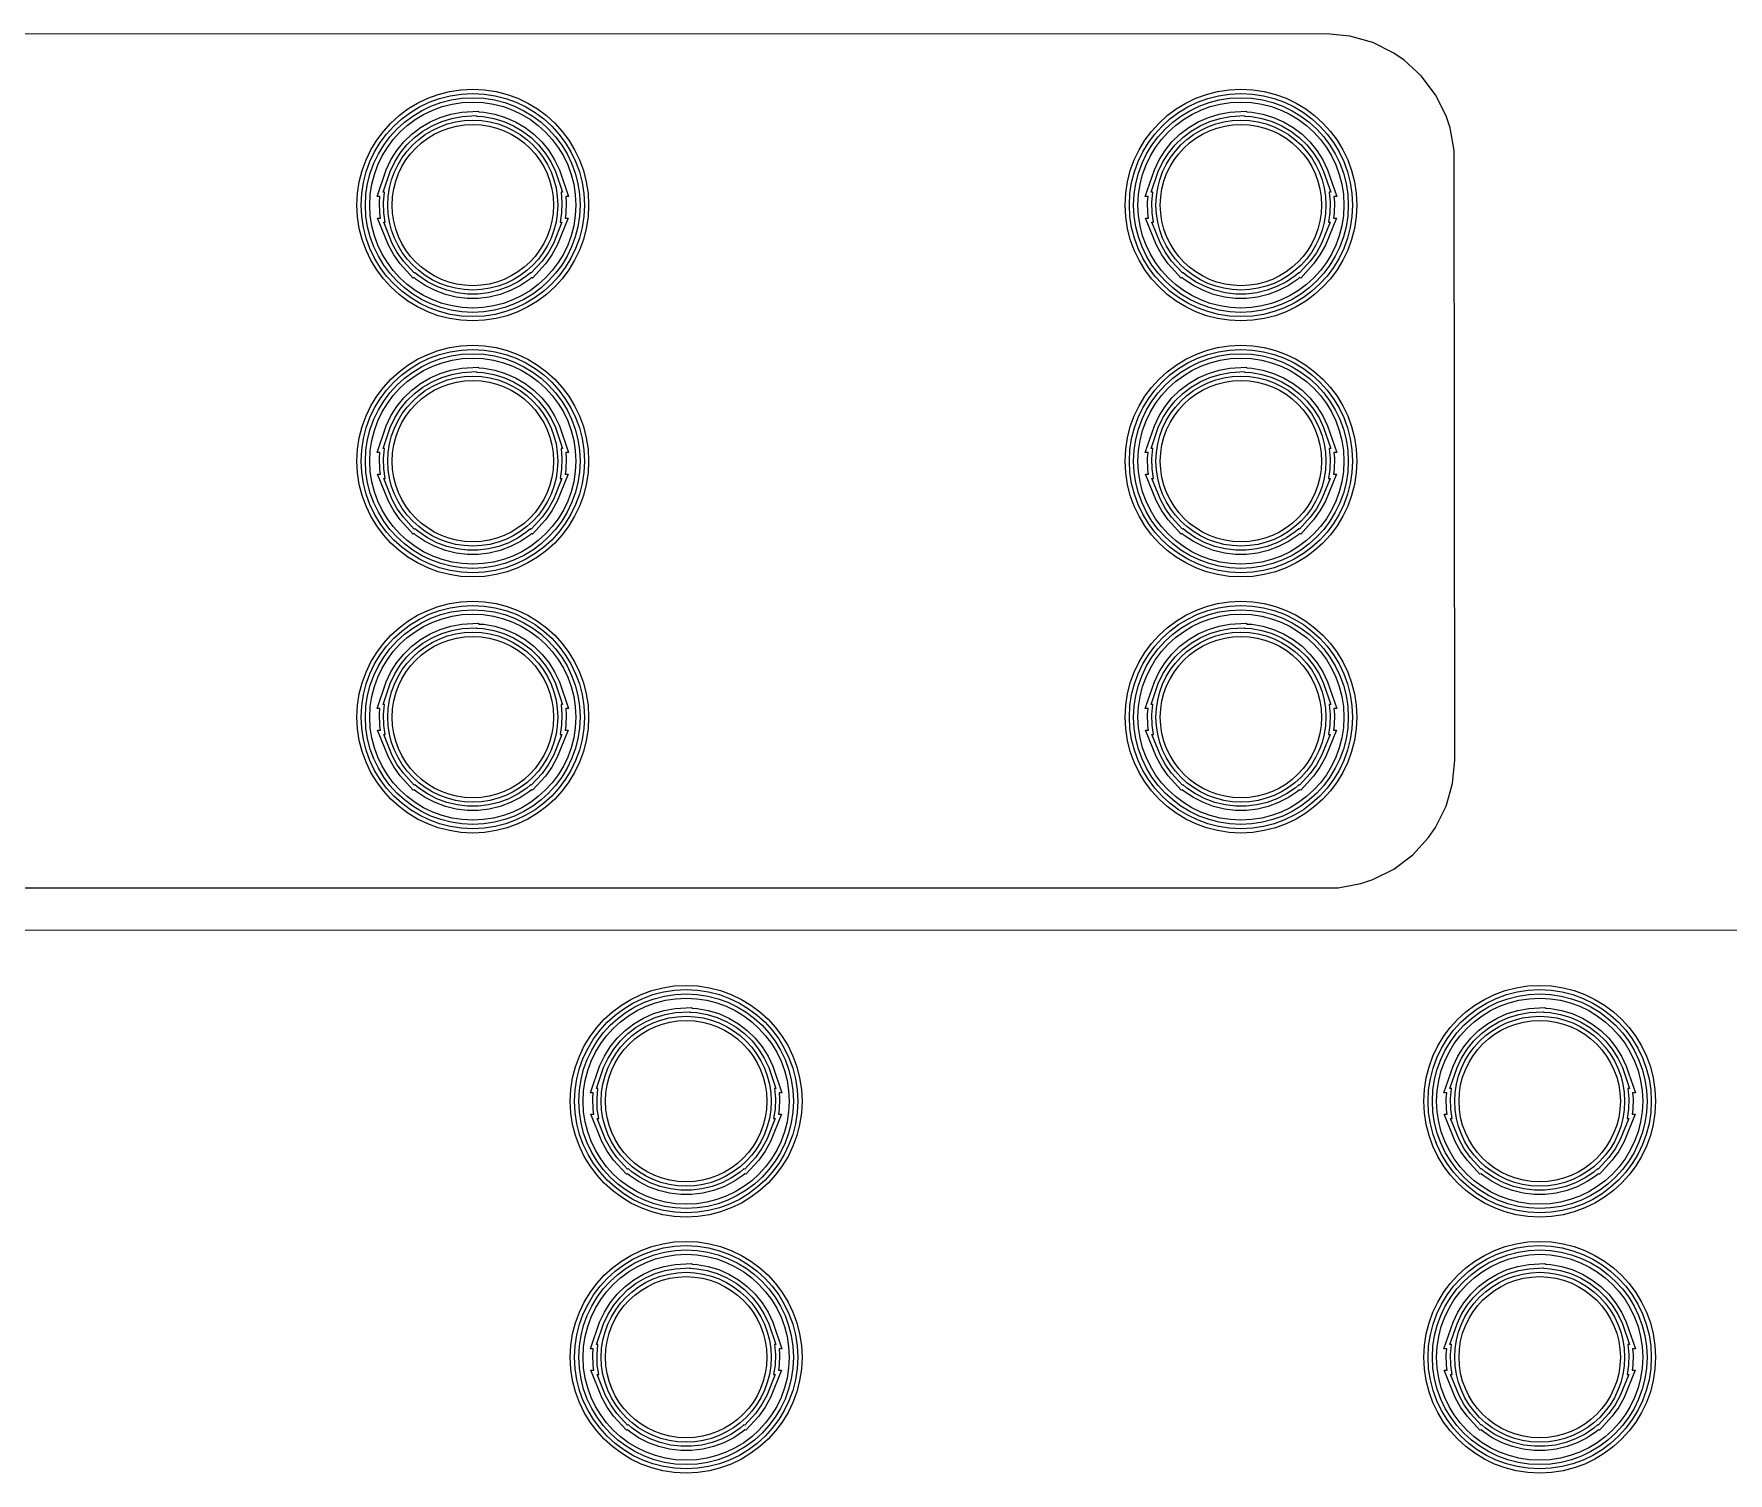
# Model space of a CAD drawing. Header units: millimetres. Extents: x -214 to 214, y -114 to 114.
# Drawn here: x 44.29 to 83.99, y 79.78 to 113.51 of the extents above; entities that cross this region are included whole.
import ezdxf

# ---------------------------------------------------------------- set-up
doc = ezdxf.new("R2010")
doc.units = ezdxf.units.MM
doc.layers.add('1', color=7, linetype='CONTINUOUS')

msp = doc.modelspace()

# ---------------------------------------------------------------- linework, layer by layer
at = {"layer": '1', "color": 0}
for p, q in [((74.573, 113.51), (14.295, 113.497)), ((75.126, 113.458), (74.573, 113.51)), ((75.66, 113.306), (75.126, 113.458)), ((76.157, 113.058), (75.66, 113.306)), ((76.395, 112.896), (76.157, 113.058)), ((76.798, 112.527), (76.395, 112.896)), ((77.132, 112.084), (76.798, 112.527)), ((77.379, 111.586), (77.132, 112.084)), ((77.471, 111.312), (77.379, 111.586)), ((77.57, 110.777), (77.471, 111.312)), ((77.582, 96.499), (77.57, 110.777)), ((77.531, 95.946), (77.582, 96.499)), ((77.379, 95.412), (77.531, 95.946)), ((77.131, 94.915), (77.379, 95.412)), ((76.969, 94.677), (77.131, 94.915)), ((76.6, 94.274), (76.969, 94.677)), ((76.157, 93.94), (76.6, 94.274)), ((75.385, 93.601), (75.659, 93.693)), ((75.659, 93.693), (76.157, 93.94)), ((14.571, 93.49), (74.85, 93.502)), ((74.85, 93.502), (75.385, 93.601)), ((99.573, 92.51), (39.295, 92.497))]:
    msp.add_line(p, q, dxfattribs=at)
at = {"layer": '1', "color": 1}
for p, q in [((53.81, 111.553), (54.059, 111.628)), ((54.059, 111.628), (54.314, 111.674)), ((54.082, 111.531), (54.326, 111.575)), ((54.314, 111.674), (54.696, 111.698)), ((54.326, 111.575), (54.657, 111.595)), ((54.657, 111.595), (54.667, 111.584)), ((54.667, 111.584), (54.819, 111.575)), ((54.696, 111.698), (54.713, 111.681)), ((54.713, 111.681), (54.831, 111.674)), ((54.819, 111.575), (55.063, 111.531)), ((54.831, 111.674), (55.086, 111.628)), ((55.086, 111.628), (55.335, 111.553)), ((71.81, 111.553), (72.059, 111.628)), ((72.059, 111.628), (72.314, 111.674)), ((72.082, 111.531), (72.326, 111.575)), ((72.314, 111.674), (72.696, 111.698)), ((72.326, 111.575), (72.657, 111.595)), ((72.657, 111.595), (72.667, 111.584)), ((72.667, 111.584), (72.819, 111.575)), ((72.696, 111.698), (72.713, 111.681)), ((72.713, 111.681), (72.831, 111.674)), ((72.819, 111.575), (73.063, 111.531)), ((72.831, 111.674), (73.086, 111.628)), ((73.086, 111.628), (73.335, 111.553)), ((52.956, 110.978), (53.142, 111.159)), ((53.142, 111.159), (53.348, 111.315)), ((53.207, 111.083), (53.404, 111.232)), ((53.348, 111.315), (53.572, 111.448)), ((53.404, 111.232), (53.618, 111.359)), ((53.572, 111.448), (53.81, 111.553)), ((53.618, 111.359), (53.844, 111.459)), ((53.844, 111.459), (54.082, 111.531)), ((55.063, 111.531), (55.301, 111.459)), ((55.301, 111.459), (55.527, 111.359)), ((55.335, 111.553), (55.573, 111.448)), ((55.527, 111.359), (55.741, 111.232)), ((55.573, 111.448), (55.797, 111.315)), ((55.741, 111.232), (55.938, 111.083)), ((55.797, 111.315), (56.003, 111.159)), ((56.003, 111.159), (56.189, 110.978)), ((70.956, 110.978), (71.142, 111.159)), ((71.142, 111.159), (71.348, 111.315)), ((71.207, 111.083), (71.404, 111.232)), ((71.348, 111.315), (71.572, 111.448)), ((71.404, 111.232), (71.618, 111.359)), ((71.572, 111.448), (71.81, 111.553)), ((71.618, 111.359), (71.844, 111.459)), ((71.844, 111.459), (72.082, 111.531)), ((73.063, 111.531), (73.301, 111.459)), ((73.301, 111.459), (73.527, 111.359)), ((73.335, 111.553), (73.573, 111.448)), ((73.527, 111.359), (73.741, 111.232)), ((73.573, 111.448), (73.797, 111.315)), ((73.741, 111.232), (73.938, 111.083)), ((73.797, 111.315), (74.003, 111.159)), ((74.003, 111.159), (74.189, 110.978)), ((52.655, 110.558), (52.793, 110.776)), ((52.793, 110.776), (52.956, 110.978)), ((52.874, 110.718), (53.03, 110.91)), ((53.03, 110.91), (53.207, 111.083)), ((55.938, 111.083), (56.115, 110.91)), ((56.115, 110.91), (56.271, 110.718)), ((56.189, 110.978), (56.352, 110.776)), ((56.352, 110.776), (56.49, 110.558)), ((70.655, 110.558), (70.793, 110.776)), ((70.793, 110.776), (70.956, 110.978)), ((70.874, 110.718), (71.03, 110.91)), ((71.03, 110.91), (71.207, 111.083)), ((73.938, 111.083), (74.115, 110.91)), ((74.115, 110.91), (74.271, 110.718)), ((74.189, 110.978), (74.352, 110.776)), ((74.352, 110.776), (74.49, 110.558)), ((52.543, 110.323), (52.655, 110.558)), ((52.635, 110.286), (52.743, 110.51)), ((52.743, 110.51), (52.874, 110.718)), ((56.271, 110.718), (56.402, 110.51)), ((56.402, 110.51), (56.51, 110.286)), ((56.49, 110.558), (56.602, 110.323)), ((70.543, 110.323), (70.655, 110.558)), ((70.635, 110.286), (70.743, 110.51)), ((70.743, 110.51), (70.874, 110.718)), ((74.271, 110.718), (74.402, 110.51)), ((74.402, 110.51), (74.51, 110.286)), ((74.49, 110.558), (74.602, 110.323)), ((52.33, 109.698), (52.543, 110.323)), ((52.47, 109.798), (52.635, 110.286)), ((56.51, 110.286), (56.675, 109.798)), ((56.602, 110.323), (56.815, 109.698)), ((70.33, 109.698), (70.543, 110.323)), ((70.47, 109.798), (70.635, 110.286)), ((74.51, 110.286), (74.675, 109.798)), ((74.602, 110.323), (74.815, 109.698)), ((52.395, 109.698), (52.33, 109.698)), ((52.383, 109.565), (52.395, 109.698)), ((52.504, 109.798), (52.47, 109.798)), ((52.483, 109.562), (52.504, 109.798)), ((56.675, 109.798), (56.641, 109.798)), ((56.641, 109.798), (56.662, 109.561)), ((56.815, 109.698), (56.75, 109.698)), ((56.75, 109.698), (56.762, 109.564)), ((70.395, 109.698), (70.33, 109.698)), ((70.383, 109.565), (70.395, 109.698)), ((70.504, 109.798), (70.47, 109.798)), ((70.483, 109.562), (70.504, 109.798)), ((74.675, 109.798), (74.641, 109.798)), ((74.641, 109.798), (74.662, 109.561)), ((74.815, 109.698), (74.75, 109.698)), ((74.75, 109.698), (74.762, 109.564)), ((52.595, 108.558), (52.337, 109.194)), ((52.337, 109.194), (52.407, 109.194)), ((52.391, 109.305), (52.383, 109.565)), ((52.407, 109.194), (52.391, 109.305)), ((52.49, 109.314), (52.483, 109.562)), ((52.523, 109.094), (52.49, 109.314)), ((56.808, 109.194), (56.55, 108.558)), ((56.655, 109.313), (56.622, 109.094)), ((56.662, 109.561), (56.655, 109.313)), ((56.754, 109.304), (56.738, 109.194)), ((56.738, 109.194), (56.808, 109.194)), ((56.762, 109.564), (56.754, 109.304)), ((70.595, 108.558), (70.337, 109.194)), ((70.337, 109.194), (70.407, 109.194)), ((70.391, 109.305), (70.383, 109.565)), ((70.407, 109.194), (70.391, 109.305)), ((70.49, 109.314), (70.483, 109.562)), ((70.523, 109.094), (70.49, 109.314)), ((74.808, 109.194), (74.55, 108.558)), ((74.655, 109.313), (74.622, 109.094)), ((74.662, 109.561), (74.655, 109.313)), ((74.754, 109.304), (74.738, 109.194)), ((74.738, 109.194), (74.808, 109.194)), ((74.762, 109.564), (74.754, 109.304)), ((52.685, 108.601), (52.485, 109.094)), ((52.485, 109.094), (52.523, 109.094)), ((56.66, 109.094), (56.46, 108.601)), ((56.622, 109.094), (56.66, 109.094)), ((70.685, 108.601), (70.485, 109.094)), ((70.485, 109.094), (70.523, 109.094)), ((74.66, 109.094), (74.46, 108.601)), ((74.622, 109.094), (74.66, 109.094)), ((52.72, 108.331), (52.595, 108.558)), ((52.804, 108.384), (52.685, 108.601)), ((52.948, 108.183), (52.804, 108.384)), ((56.339, 108.383), (56.196, 108.182)), ((56.46, 108.601), (56.339, 108.383)), ((56.55, 108.558), (56.424, 108.33)), ((70.72, 108.331), (70.595, 108.558)), ((70.804, 108.384), (70.685, 108.601)), ((70.948, 108.183), (70.804, 108.384)), ((74.339, 108.383), (74.196, 108.182)), ((74.46, 108.601), (74.339, 108.383)), ((74.55, 108.558), (74.424, 108.33)), ((52.87, 108.12), (52.72, 108.331)), ((53.173, 107.789), (52.87, 108.12)), ((53.201, 107.907), (52.948, 108.183)), ((56.196, 108.182), (55.944, 107.907)), ((56.274, 108.119), (55.972, 107.789)), ((56.424, 108.33), (56.274, 108.119)), ((70.87, 108.12), (70.72, 108.331)), ((71.173, 107.789), (70.87, 108.12)), ((71.201, 107.907), (70.948, 108.183)), ((74.196, 108.182), (73.944, 107.907)), ((74.274, 108.119), (73.972, 107.789)), ((74.424, 108.33), (74.274, 108.119)), ((53.198, 107.799), (53.173, 107.789)), ((53.245, 107.758), (53.198, 107.799)), ((53.218, 107.914), (53.201, 107.907)), ((53.306, 107.838), (53.218, 107.914)), ((53.458, 107.614), (53.245, 107.758)), ((53.509, 107.7), (53.306, 107.838)), ((53.691, 107.495), (53.458, 107.614)), ((53.731, 107.587), (53.509, 107.7)), ((53.961, 107.501), (53.731, 107.587)), ((55.414, 107.587), (55.184, 107.501)), ((55.636, 107.7), (55.414, 107.587)), ((55.687, 107.614), (55.454, 107.495)), ((55.839, 107.838), (55.636, 107.7)), ((55.9, 107.758), (55.687, 107.614)), ((55.927, 107.914), (55.839, 107.838)), ((55.947, 107.799), (55.9, 107.758)), ((55.944, 107.907), (55.927, 107.914)), ((55.972, 107.789), (55.947, 107.799)), ((71.198, 107.799), (71.173, 107.789)), ((71.245, 107.758), (71.198, 107.799)), ((71.218, 107.914), (71.201, 107.907)), ((71.306, 107.838), (71.218, 107.914)), ((71.458, 107.614), (71.245, 107.758)), ((71.509, 107.7), (71.306, 107.838)), ((71.691, 107.495), (71.458, 107.614)), ((71.731, 107.587), (71.509, 107.7)), ((71.961, 107.501), (71.731, 107.587)), ((73.414, 107.587), (73.184, 107.501)), ((73.636, 107.7), (73.414, 107.587)), ((73.687, 107.614), (73.454, 107.495)), ((73.839, 107.838), (73.636, 107.7)), ((73.9, 107.758), (73.687, 107.614)), ((73.927, 107.914), (73.839, 107.838)), ((73.947, 107.799), (73.9, 107.758)), ((73.944, 107.907), (73.927, 107.914)), ((73.972, 107.789), (73.947, 107.799)), ((53.932, 107.405), (53.691, 107.495)), ((54.185, 107.343), (53.932, 107.405)), ((54.203, 107.442), (53.961, 107.501)), ((54.444, 107.313), (54.185, 107.343)), ((54.449, 107.413), (54.203, 107.442)), ((54.701, 107.313), (54.444, 107.313)), ((54.696, 107.413), (54.449, 107.413)), ((54.942, 107.442), (54.696, 107.413)), ((54.96, 107.343), (54.701, 107.313)), ((55.184, 107.501), (54.942, 107.442)), ((55.213, 107.405), (54.96, 107.343)), ((55.454, 107.495), (55.213, 107.405)), ((71.932, 107.405), (71.691, 107.495)), ((72.185, 107.343), (71.932, 107.405)), ((72.203, 107.442), (71.961, 107.501)), ((72.444, 107.313), (72.185, 107.343)), ((72.449, 107.413), (72.203, 107.442)), ((72.701, 107.313), (72.444, 107.313)), ((72.696, 107.413), (72.449, 107.413)), ((72.942, 107.442), (72.696, 107.413)), ((72.96, 107.343), (72.701, 107.313)), ((73.184, 107.501), (72.942, 107.442)), ((73.213, 107.405), (72.96, 107.343)), ((73.454, 107.495), (73.213, 107.405)), ((53.81, 105.553), (54.059, 105.628)), ((54.059, 105.628), (54.314, 105.674)), ((54.314, 105.674), (54.697, 105.698)), ((54.697, 105.698), (54.714, 105.681)), ((54.714, 105.681), (54.831, 105.674)), ((54.831, 105.674), (55.086, 105.628)), ((55.086, 105.628), (55.335, 105.553)), ((71.81, 105.553), (72.059, 105.628)), ((72.059, 105.628), (72.314, 105.674)), ((72.314, 105.674), (72.696, 105.698)), ((72.696, 105.698), (72.713, 105.681)), ((72.713, 105.681), (72.831, 105.674)), ((72.831, 105.674), (73.086, 105.628)), ((73.086, 105.628), (73.335, 105.553)), ((53.142, 105.159), (53.348, 105.315)), ((53.207, 105.083), (53.404, 105.232)), ((53.348, 105.315), (53.572, 105.448)), ((53.404, 105.232), (53.618, 105.359)), ((53.572, 105.448), (53.81, 105.553)), ((53.618, 105.359), (53.844, 105.459)), ((53.844, 105.459), (54.082, 105.531)), ((54.082, 105.531), (54.326, 105.575)), ((54.326, 105.575), (54.658, 105.595)), ((54.658, 105.595), (54.669, 105.584)), ((54.669, 105.584), (54.819, 105.575)), ((54.819, 105.575), (55.063, 105.531)), ((55.063, 105.531), (55.301, 105.459)), ((55.301, 105.459), (55.527, 105.359)), ((55.335, 105.553), (55.573, 105.448)), ((55.527, 105.359), (55.741, 105.232)), ((55.573, 105.448), (55.797, 105.315)), ((55.741, 105.232), (55.938, 105.083)), ((55.797, 105.315), (56.003, 105.159)), ((71.142, 105.159), (71.348, 105.315)), ((71.207, 105.083), (71.404, 105.232)), ((71.348, 105.315), (71.572, 105.448)), ((71.404, 105.232), (71.618, 105.359)), ((71.572, 105.448), (71.81, 105.553)), ((71.618, 105.359), (71.844, 105.459)), ((71.844, 105.459), (72.082, 105.531)), ((72.082, 105.531), (72.326, 105.575)), ((72.326, 105.575), (72.657, 105.595)), ((72.657, 105.595), (72.667, 105.584)), ((72.667, 105.584), (72.819, 105.575)), ((72.819, 105.575), (73.063, 105.531)), ((73.063, 105.531), (73.301, 105.459)), ((73.301, 105.459), (73.527, 105.359)), ((73.335, 105.553), (73.573, 105.448)), ((73.527, 105.359), (73.741, 105.232)), ((73.573, 105.448), (73.797, 105.315)), ((73.741, 105.232), (73.938, 105.083)), ((73.797, 105.315), (74.003, 105.159)), ((52.793, 104.776), (52.956, 104.978)), ((52.874, 104.718), (53.03, 104.91)), ((52.956, 104.978), (53.142, 105.159)), ((53.03, 104.91), (53.207, 105.083)), ((55.938, 105.083), (56.115, 104.91)), ((56.003, 105.159), (56.189, 104.978)), ((56.115, 104.91), (56.271, 104.718)), ((56.189, 104.978), (56.352, 104.776)), ((70.793, 104.776), (70.956, 104.978)), ((70.874, 104.718), (71.03, 104.91)), ((70.956, 104.978), (71.142, 105.159)), ((71.03, 104.91), (71.207, 105.083)), ((73.938, 105.083), (74.115, 104.91)), ((74.003, 105.159), (74.189, 104.978)), ((74.115, 104.91), (74.271, 104.718)), ((74.189, 104.978), (74.352, 104.776)), ((52.543, 104.323), (52.655, 104.558)), ((52.635, 104.286), (52.743, 104.51)), ((52.655, 104.558), (52.793, 104.776)), ((52.743, 104.51), (52.874, 104.718)), ((56.271, 104.718), (56.402, 104.51)), ((56.352, 104.776), (56.49, 104.558)), ((56.402, 104.51), (56.51, 104.286)), ((56.49, 104.558), (56.602, 104.323)), ((70.543, 104.323), (70.655, 104.558)), ((70.635, 104.286), (70.743, 104.51)), ((70.655, 104.558), (70.793, 104.776)), ((70.743, 104.51), (70.874, 104.718)), ((74.271, 104.718), (74.402, 104.51)), ((74.352, 104.776), (74.49, 104.558)), ((74.402, 104.51), (74.51, 104.286)), ((74.49, 104.558), (74.602, 104.323)), ((52.33, 103.698), (52.543, 104.323)), ((52.47, 103.798), (52.635, 104.286)), ((56.51, 104.286), (56.675, 103.798)), ((56.602, 104.323), (56.815, 103.698)), ((70.33, 103.698), (70.543, 104.323)), ((70.47, 103.798), (70.635, 104.286)), ((74.51, 104.286), (74.675, 103.798)), ((74.602, 104.323), (74.815, 103.698)), ((52.395, 103.698), (52.33, 103.698)), ((52.383, 103.565), (52.395, 103.698)), ((52.504, 103.798), (52.47, 103.798)), ((52.483, 103.562), (52.504, 103.798)), ((56.675, 103.798), (56.641, 103.798)), ((56.641, 103.798), (56.662, 103.561)), ((56.815, 103.698), (56.75, 103.698)), ((56.75, 103.698), (56.762, 103.564)), ((70.395, 103.698), (70.33, 103.698)), ((70.383, 103.565), (70.395, 103.698)), ((70.504, 103.798), (70.47, 103.798)), ((70.483, 103.562), (70.504, 103.798)), ((74.675, 103.798), (74.641, 103.798)), ((74.641, 103.798), (74.662, 103.561)), ((74.815, 103.698), (74.75, 103.698)), ((74.75, 103.698), (74.762, 103.564)), ((52.391, 103.305), (52.383, 103.565)), ((52.407, 103.194), (52.391, 103.305)), ((52.49, 103.314), (52.483, 103.562)), ((52.523, 103.094), (52.49, 103.314)), ((56.655, 103.313), (56.622, 103.094)), ((56.662, 103.561), (56.655, 103.313)), ((56.754, 103.304), (56.738, 103.194)), ((56.762, 103.564), (56.754, 103.304)), ((70.391, 103.305), (70.383, 103.565)), ((70.407, 103.194), (70.391, 103.305)), ((70.49, 103.314), (70.483, 103.562)), ((70.523, 103.094), (70.49, 103.314)), ((74.655, 103.313), (74.622, 103.094)), ((74.662, 103.561), (74.655, 103.313)), ((74.754, 103.304), (74.738, 103.194)), ((74.762, 103.564), (74.754, 103.304)), ((52.595, 102.558), (52.337, 103.194)), ((52.337, 103.194), (52.407, 103.194)), ((52.685, 102.601), (52.485, 103.094)), ((52.485, 103.094), (52.523, 103.094)), ((56.66, 103.094), (56.46, 102.601)), ((56.808, 103.194), (56.55, 102.558)), ((56.622, 103.094), (56.66, 103.094)), ((56.738, 103.194), (56.808, 103.194)), ((70.595, 102.558), (70.337, 103.194)), ((70.337, 103.194), (70.407, 103.194)), ((70.685, 102.601), (70.485, 103.094)), ((70.485, 103.094), (70.523, 103.094)), ((74.66, 103.094), (74.46, 102.601)), ((74.808, 103.194), (74.55, 102.558)), ((74.622, 103.094), (74.66, 103.094)), ((74.738, 103.194), (74.808, 103.194)), ((52.72, 102.331), (52.595, 102.558)), ((52.804, 102.384), (52.685, 102.601)), ((56.46, 102.601), (56.339, 102.383)), ((56.55, 102.558), (56.424, 102.33)), ((70.72, 102.331), (70.595, 102.558)), ((70.804, 102.384), (70.685, 102.601)), ((74.46, 102.601), (74.339, 102.383)), ((74.55, 102.558), (74.424, 102.33)), ((52.87, 102.12), (52.72, 102.331)), ((52.948, 102.183), (52.804, 102.384)), ((53.173, 101.789), (52.87, 102.12)), ((53.201, 101.907), (52.948, 102.183)), ((56.196, 102.182), (55.944, 101.907)), ((56.274, 102.119), (55.972, 101.789)), ((56.339, 102.383), (56.196, 102.182)), ((56.424, 102.33), (56.274, 102.119)), ((70.87, 102.12), (70.72, 102.331)), ((70.948, 102.183), (70.804, 102.384)), ((71.173, 101.789), (70.87, 102.12)), ((71.201, 101.907), (70.948, 102.183)), ((74.196, 102.182), (73.944, 101.907)), ((74.274, 102.119), (73.972, 101.789)), ((74.339, 102.383), (74.196, 102.182)), ((74.424, 102.33), (74.274, 102.119)), ((53.198, 101.799), (53.173, 101.789)), ((53.245, 101.758), (53.198, 101.799)), ((53.218, 101.914), (53.201, 101.907)), ((53.306, 101.838), (53.218, 101.914)), ((53.458, 101.614), (53.245, 101.758)), ((53.509, 101.7), (53.306, 101.838)), ((53.731, 101.587), (53.509, 101.7)), ((55.636, 101.7), (55.414, 101.587)), ((55.839, 101.838), (55.636, 101.7)), ((55.9, 101.758), (55.687, 101.614)), ((55.927, 101.914), (55.839, 101.838)), ((55.947, 101.799), (55.9, 101.758)), ((55.944, 101.907), (55.927, 101.914)), ((55.972, 101.789), (55.947, 101.799)), ((71.198, 101.799), (71.173, 101.789)), ((71.245, 101.758), (71.198, 101.799)), ((71.218, 101.914), (71.201, 101.907)), ((71.306, 101.838), (71.218, 101.914)), ((71.458, 101.614), (71.245, 101.758)), ((71.509, 101.7), (71.306, 101.838)), ((71.731, 101.587), (71.509, 101.7)), ((73.636, 101.7), (73.414, 101.587)), ((73.839, 101.838), (73.636, 101.7)), ((73.9, 101.758), (73.687, 101.614)), ((73.927, 101.914), (73.839, 101.838)), ((73.947, 101.799), (73.9, 101.758)), ((73.944, 101.907), (73.927, 101.914)), ((73.972, 101.789), (73.947, 101.799)), ((53.691, 101.495), (53.458, 101.614)), ((53.932, 101.405), (53.691, 101.495)), ((53.961, 101.501), (53.731, 101.587)), ((54.185, 101.343), (53.932, 101.405)), ((54.203, 101.442), (53.961, 101.501)), ((54.444, 101.313), (54.185, 101.343)), ((54.449, 101.413), (54.203, 101.442)), ((54.701, 101.313), (54.444, 101.313)), ((54.696, 101.413), (54.449, 101.413)), ((54.942, 101.442), (54.696, 101.413)), ((54.96, 101.343), (54.701, 101.313)), ((55.184, 101.501), (54.942, 101.442)), ((55.213, 101.405), (54.96, 101.343)), ((55.414, 101.587), (55.184, 101.501)), ((55.454, 101.495), (55.213, 101.405)), ((55.687, 101.614), (55.454, 101.495)), ((71.691, 101.495), (71.458, 101.614)), ((71.932, 101.405), (71.691, 101.495)), ((71.961, 101.501), (71.731, 101.587)), ((72.185, 101.343), (71.932, 101.405)), ((72.203, 101.442), (71.961, 101.501)), ((72.444, 101.313), (72.185, 101.343)), ((72.449, 101.413), (72.203, 101.442)), ((72.701, 101.313), (72.444, 101.313)), ((72.696, 101.413), (72.449, 101.413)), ((72.942, 101.442), (72.696, 101.413)), ((72.96, 101.343), (72.701, 101.313)), ((73.184, 101.501), (72.942, 101.442)), ((73.213, 101.405), (72.96, 101.343)), ((73.414, 101.587), (73.184, 101.501)), ((73.454, 101.495), (73.213, 101.405)), ((73.687, 101.614), (73.454, 101.495)), ((54.059, 99.628), (54.314, 99.674)), ((54.314, 99.674), (54.697, 99.698)), ((54.697, 99.698), (54.714, 99.681)), ((54.714, 99.681), (54.831, 99.674)), ((54.831, 99.674), (55.086, 99.628)), ((72.059, 99.628), (72.314, 99.674)), ((72.314, 99.674), (72.696, 99.698)), ((72.696, 99.698), (72.713, 99.681)), ((72.713, 99.681), (72.831, 99.674)), ((72.831, 99.674), (73.086, 99.628)), ((53.142, 99.159), (53.348, 99.315)), ((53.348, 99.315), (53.572, 99.448)), ((53.404, 99.232), (53.618, 99.359)), ((53.572, 99.448), (53.81, 99.553)), ((53.618, 99.359), (53.844, 99.459)), ((53.81, 99.553), (54.059, 99.628)), ((53.844, 99.459), (54.082, 99.531)), ((54.082, 99.531), (54.326, 99.575)), ((54.326, 99.575), (54.658, 99.595)), ((54.658, 99.595), (54.669, 99.584)), ((54.669, 99.584), (54.819, 99.575)), ((54.819, 99.575), (55.063, 99.531)), ((55.063, 99.531), (55.301, 99.459)), ((55.086, 99.628), (55.335, 99.553)), ((55.301, 99.459), (55.527, 99.359)), ((55.335, 99.553), (55.573, 99.448)), ((55.527, 99.359), (55.741, 99.232)), ((55.573, 99.448), (55.797, 99.315)), ((55.797, 99.315), (56.003, 99.159)), ((71.142, 99.159), (71.348, 99.315)), ((71.348, 99.315), (71.572, 99.448)), ((71.404, 99.232), (71.618, 99.359)), ((71.572, 99.448), (71.81, 99.553)), ((71.618, 99.359), (71.844, 99.459)), ((71.81, 99.553), (72.059, 99.628)), ((71.844, 99.459), (72.082, 99.531)), ((72.082, 99.531), (72.326, 99.575)), ((72.326, 99.575), (72.657, 99.595)), ((72.657, 99.595), (72.667, 99.584)), ((72.667, 99.584), (72.819, 99.575)), ((72.819, 99.575), (73.063, 99.531)), ((73.063, 99.531), (73.301, 99.459)), ((73.086, 99.628), (73.335, 99.553)), ((73.301, 99.459), (73.527, 99.359)), ((73.335, 99.553), (73.573, 99.448)), ((73.527, 99.359), (73.741, 99.232)), ((73.573, 99.448), (73.797, 99.315)), ((73.797, 99.315), (74.003, 99.159)), ((52.793, 98.776), (52.956, 98.978)), ((52.874, 98.718), (53.03, 98.91)), ((52.956, 98.978), (53.142, 99.159)), ((53.03, 98.91), (53.207, 99.083)), ((53.207, 99.083), (53.404, 99.232)), ((55.741, 99.232), (55.938, 99.083)), ((55.938, 99.083), (56.115, 98.91)), ((56.003, 99.159), (56.189, 98.978)), ((56.115, 98.91), (56.271, 98.718)), ((56.189, 98.978), (56.352, 98.776)), ((70.793, 98.776), (70.956, 98.978)), ((70.874, 98.718), (71.03, 98.91)), ((70.956, 98.978), (71.142, 99.159)), ((71.03, 98.91), (71.207, 99.083)), ((71.207, 99.083), (71.404, 99.232)), ((73.741, 99.232), (73.938, 99.083)), ((73.938, 99.083), (74.115, 98.91)), ((74.003, 99.159), (74.189, 98.978)), ((74.115, 98.91), (74.271, 98.718)), ((74.189, 98.978), (74.352, 98.776)), ((52.543, 98.323), (52.655, 98.558)), ((52.635, 98.286), (52.743, 98.51)), ((52.655, 98.558), (52.793, 98.776)), ((52.743, 98.51), (52.874, 98.718)), ((56.271, 98.718), (56.402, 98.51)), ((56.352, 98.776), (56.49, 98.558)), ((56.402, 98.51), (56.51, 98.286)), ((56.49, 98.558), (56.602, 98.323)), ((70.543, 98.323), (70.655, 98.558)), ((70.635, 98.286), (70.743, 98.51)), ((70.655, 98.558), (70.793, 98.776)), ((70.743, 98.51), (70.874, 98.718)), ((74.271, 98.718), (74.402, 98.51)), ((74.352, 98.776), (74.49, 98.558)), ((74.402, 98.51), (74.51, 98.286)), ((74.49, 98.558), (74.602, 98.323)), ((52.33, 97.698), (52.543, 98.323)), ((52.47, 97.798), (52.635, 98.286)), ((56.51, 98.286), (56.675, 97.798)), ((56.602, 98.323), (56.815, 97.698)), ((70.33, 97.698), (70.543, 98.323)), ((70.47, 97.798), (70.635, 98.286)), ((74.51, 98.286), (74.675, 97.798)), ((74.602, 98.323), (74.815, 97.698)), ((52.395, 97.698), (52.33, 97.698)), ((52.383, 97.565), (52.395, 97.698)), ((52.504, 97.798), (52.47, 97.798)), ((52.483, 97.562), (52.504, 97.798)), ((56.675, 97.798), (56.641, 97.798)), ((56.641, 97.798), (56.662, 97.561)), ((56.815, 97.698), (56.75, 97.698)), ((56.75, 97.698), (56.762, 97.564)), ((70.395, 97.698), (70.33, 97.698)), ((70.383, 97.565), (70.395, 97.698)), ((70.504, 97.798), (70.47, 97.798)), ((70.483, 97.562), (70.504, 97.798)), ((74.675, 97.798), (74.641, 97.798)), ((74.641, 97.798), (74.662, 97.561)), ((74.815, 97.698), (74.75, 97.698)), ((74.75, 97.698), (74.762, 97.564)), ((52.391, 97.305), (52.383, 97.565)), ((52.407, 97.194), (52.391, 97.305)), ((52.49, 97.314), (52.483, 97.562)), ((52.523, 97.094), (52.49, 97.314)), ((56.655, 97.313), (56.622, 97.094)), ((56.662, 97.561), (56.655, 97.313)), ((56.754, 97.304), (56.738, 97.194)), ((56.762, 97.564), (56.754, 97.304)), ((70.391, 97.305), (70.383, 97.565)), ((70.407, 97.194), (70.391, 97.305)), ((70.49, 97.314), (70.483, 97.562)), ((70.523, 97.094), (70.49, 97.314)), ((74.655, 97.313), (74.622, 97.094)), ((74.662, 97.561), (74.655, 97.313)), ((74.754, 97.304), (74.738, 97.194)), ((74.762, 97.564), (74.754, 97.304)), ((52.595, 96.558), (52.337, 97.194)), ((52.337, 97.194), (52.407, 97.194)), ((52.685, 96.601), (52.485, 97.094)), ((52.485, 97.094), (52.523, 97.094)), ((56.66, 97.094), (56.46, 96.601)), ((56.808, 97.194), (56.55, 96.558)), ((56.622, 97.094), (56.66, 97.094)), ((56.738, 97.194), (56.808, 97.194)), ((70.595, 96.558), (70.337, 97.194)), ((70.337, 97.194), (70.407, 97.194)), ((70.685, 96.601), (70.485, 97.094)), ((70.485, 97.094), (70.523, 97.094)), ((74.66, 97.094), (74.46, 96.601)), ((74.808, 97.194), (74.55, 96.558)), ((74.622, 97.094), (74.66, 97.094)), ((74.738, 97.194), (74.808, 97.194)), ((52.72, 96.331), (52.595, 96.558)), ((52.804, 96.384), (52.685, 96.601)), ((56.46, 96.601), (56.339, 96.383)), ((56.55, 96.558), (56.424, 96.33)), ((70.72, 96.331), (70.595, 96.558)), ((70.804, 96.384), (70.685, 96.601)), ((74.46, 96.601), (74.339, 96.383)), ((74.55, 96.558), (74.424, 96.33)), ((52.87, 96.12), (52.72, 96.331)), ((52.948, 96.183), (52.804, 96.384)), ((53.173, 95.789), (52.87, 96.12)), ((53.201, 95.907), (52.948, 96.183)), ((56.196, 96.182), (55.944, 95.907)), ((56.274, 96.119), (55.972, 95.789)), ((56.339, 96.383), (56.196, 96.182)), ((56.424, 96.33), (56.274, 96.119)), ((70.87, 96.12), (70.72, 96.331)), ((70.948, 96.183), (70.804, 96.384)), ((71.173, 95.789), (70.87, 96.12)), ((71.201, 95.907), (70.948, 96.183)), ((74.196, 96.182), (73.944, 95.907)), ((74.274, 96.119), (73.972, 95.789)), ((74.339, 96.383), (74.196, 96.182)), ((74.424, 96.33), (74.274, 96.119)), ((53.198, 95.799), (53.173, 95.789)), ((53.245, 95.758), (53.198, 95.799)), ((53.218, 95.914), (53.201, 95.907)), ((53.306, 95.838), (53.218, 95.914)), ((53.458, 95.614), (53.245, 95.758)), ((53.509, 95.7), (53.306, 95.838)), ((53.731, 95.587), (53.509, 95.7)), ((55.636, 95.7), (55.414, 95.587)), ((55.839, 95.838), (55.636, 95.7)), ((55.9, 95.758), (55.687, 95.614)), ((55.927, 95.914), (55.839, 95.838)), ((55.947, 95.799), (55.9, 95.758)), ((55.944, 95.907), (55.927, 95.914)), ((55.972, 95.789), (55.947, 95.799)), ((71.198, 95.799), (71.173, 95.789)), ((71.245, 95.758), (71.198, 95.799)), ((71.218, 95.914), (71.201, 95.907)), ((71.306, 95.838), (71.218, 95.914)), ((71.458, 95.614), (71.245, 95.758)), ((71.509, 95.7), (71.306, 95.838)), ((71.731, 95.587), (71.509, 95.7)), ((73.636, 95.7), (73.414, 95.587)), ((73.839, 95.838), (73.636, 95.7)), ((73.9, 95.758), (73.687, 95.614)), ((73.927, 95.914), (73.839, 95.838)), ((73.947, 95.799), (73.9, 95.758)), ((73.944, 95.907), (73.927, 95.914)), ((73.972, 95.789), (73.947, 95.799)), ((53.691, 95.495), (53.458, 95.614)), ((53.932, 95.405), (53.691, 95.495)), ((53.961, 95.501), (53.731, 95.587)), ((54.185, 95.343), (53.932, 95.405)), ((54.203, 95.442), (53.961, 95.501)), ((54.444, 95.313), (54.185, 95.343)), ((54.449, 95.413), (54.203, 95.442)), ((54.701, 95.313), (54.444, 95.313)), ((54.696, 95.413), (54.449, 95.413)), ((54.942, 95.442), (54.696, 95.413)), ((54.96, 95.343), (54.701, 95.313)), ((55.184, 95.501), (54.942, 95.442)), ((55.213, 95.405), (54.96, 95.343)), ((55.414, 95.587), (55.184, 95.501)), ((55.454, 95.495), (55.213, 95.405)), ((55.687, 95.614), (55.454, 95.495)), ((71.691, 95.495), (71.458, 95.614)), ((71.932, 95.405), (71.691, 95.495)), ((71.961, 95.501), (71.731, 95.587)), ((72.185, 95.343), (71.932, 95.405)), ((72.203, 95.442), (71.961, 95.501)), ((72.444, 95.313), (72.185, 95.343)), ((72.449, 95.413), (72.203, 95.442)), ((72.701, 95.313), (72.444, 95.313)), ((72.696, 95.413), (72.449, 95.413)), ((72.942, 95.442), (72.696, 95.413)), ((72.96, 95.343), (72.701, 95.313)), ((73.184, 95.501), (72.942, 95.442)), ((73.213, 95.405), (72.96, 95.343)), ((73.414, 95.587), (73.184, 95.501)), ((73.454, 95.495), (73.213, 95.405)), ((73.687, 95.614), (73.454, 95.495)), ((58.572, 90.448), (58.81, 90.553)), ((58.81, 90.553), (59.059, 90.628)), ((58.844, 90.459), (59.082, 90.531)), ((59.059, 90.628), (59.314, 90.674)), ((59.082, 90.531), (59.326, 90.575)), ((59.314, 90.674), (59.696, 90.698)), ((59.326, 90.575), (59.657, 90.595)), ((59.657, 90.595), (59.667, 90.584)), ((59.667, 90.584), (59.819, 90.575)), ((59.696, 90.698), (59.713, 90.681)), ((59.713, 90.681), (59.831, 90.674)), ((59.819, 90.575), (60.063, 90.531)), ((59.831, 90.674), (60.086, 90.628)), ((60.063, 90.531), (60.301, 90.459)), ((60.086, 90.628), (60.335, 90.553)), ((60.335, 90.553), (60.573, 90.448)), ((78.572, 90.448), (78.81, 90.553)), ((78.81, 90.553), (79.059, 90.628)), ((78.844, 90.459), (79.082, 90.531)), ((79.059, 90.628), (79.314, 90.674)), ((79.082, 90.531), (79.326, 90.575)), ((79.314, 90.674), (79.696, 90.698)), ((79.326, 90.575), (79.657, 90.595)), ((79.657, 90.595), (79.667, 90.584)), ((79.667, 90.584), (79.819, 90.575)), ((79.696, 90.698), (79.713, 90.681)), ((79.713, 90.681), (79.831, 90.674)), ((79.819, 90.575), (80.063, 90.531)), ((79.831, 90.674), (80.086, 90.628)), ((80.063, 90.531), (80.301, 90.459)), ((80.086, 90.628), (80.335, 90.553)), ((80.335, 90.553), (80.573, 90.448)), ((57.956, 89.978), (58.142, 90.159)), ((58.142, 90.159), (58.348, 90.315)), ((58.207, 90.083), (58.404, 90.232)), ((58.348, 90.315), (58.572, 90.448)), ((58.404, 90.232), (58.618, 90.359)), ((58.618, 90.359), (58.844, 90.459)), ((60.301, 90.459), (60.527, 90.359)), ((60.527, 90.359), (60.741, 90.232)), ((60.573, 90.448), (60.797, 90.315)), ((60.741, 90.232), (60.938, 90.083)), ((60.797, 90.315), (61.003, 90.159)), ((61.003, 90.159), (61.189, 89.978)), ((77.956, 89.978), (78.142, 90.159)), ((78.142, 90.159), (78.348, 90.315)), ((78.207, 90.083), (78.404, 90.232)), ((78.348, 90.315), (78.572, 90.448)), ((78.404, 90.232), (78.618, 90.359)), ((78.618, 90.359), (78.844, 90.459)), ((80.301, 90.459), (80.527, 90.359)), ((80.527, 90.359), (80.741, 90.232)), ((80.573, 90.448), (80.797, 90.315)), ((80.741, 90.232), (80.938, 90.083)), ((80.797, 90.315), (81.003, 90.159)), ((81.003, 90.159), (81.189, 89.978)), ((57.655, 89.558), (57.793, 89.776)), ((57.793, 89.776), (57.956, 89.978)), ((57.874, 89.718), (58.03, 89.91)), ((58.03, 89.91), (58.207, 90.083)), ((60.938, 90.083), (61.115, 89.91)), ((61.115, 89.91), (61.271, 89.718)), ((61.189, 89.978), (61.352, 89.776)), ((61.352, 89.776), (61.49, 89.558)), ((77.655, 89.558), (77.793, 89.776)), ((77.793, 89.776), (77.956, 89.978)), ((77.874, 89.718), (78.03, 89.91)), ((78.03, 89.91), (78.207, 90.083)), ((80.938, 90.083), (81.115, 89.91)), ((81.115, 89.91), (81.271, 89.718)), ((81.189, 89.978), (81.352, 89.776)), ((81.352, 89.776), (81.49, 89.558)), ((57.543, 89.323), (57.655, 89.558)), ((57.635, 89.286), (57.743, 89.51)), ((57.743, 89.51), (57.874, 89.718)), ((61.271, 89.718), (61.402, 89.51)), ((61.402, 89.51), (61.51, 89.286)), ((61.49, 89.558), (61.602, 89.323)), ((77.543, 89.323), (77.655, 89.558)), ((77.635, 89.286), (77.743, 89.51)), ((77.743, 89.51), (77.874, 89.718)), ((81.271, 89.718), (81.402, 89.51)), ((81.402, 89.51), (81.51, 89.286)), ((81.49, 89.558), (81.602, 89.323)), ((57.33, 88.698), (57.543, 89.323)), ((57.47, 88.798), (57.635, 89.286)), ((61.51, 89.286), (61.675, 88.798)), ((61.602, 89.323), (61.815, 88.698)), ((77.33, 88.698), (77.543, 89.323)), ((77.47, 88.798), (77.635, 89.286)), ((81.51, 89.286), (81.675, 88.798)), ((81.602, 89.323), (81.815, 88.698)), ((57.395, 88.698), (57.33, 88.698)), ((57.383, 88.565), (57.395, 88.698)), ((57.391, 88.305), (57.383, 88.565)), ((57.504, 88.798), (57.47, 88.798)), ((57.483, 88.562), (57.504, 88.798)), ((57.49, 88.314), (57.483, 88.562)), ((61.675, 88.798), (61.641, 88.798)), ((61.641, 88.798), (61.662, 88.561)), ((61.662, 88.561), (61.655, 88.313)), ((61.815, 88.698), (61.75, 88.698)), ((61.75, 88.698), (61.762, 88.564)), ((61.762, 88.564), (61.754, 88.304)), ((77.395, 88.698), (77.33, 88.698)), ((77.383, 88.565), (77.395, 88.698)), ((77.391, 88.305), (77.383, 88.565)), ((77.504, 88.798), (77.47, 88.798)), ((77.483, 88.562), (77.504, 88.798)), ((77.49, 88.314), (77.483, 88.562)), ((81.675, 88.798), (81.641, 88.798)), ((81.641, 88.798), (81.662, 88.561)), ((81.662, 88.561), (81.655, 88.313)), ((81.815, 88.698), (81.75, 88.698)), ((81.75, 88.698), (81.762, 88.564)), ((81.762, 88.564), (81.754, 88.304)), ((57.595, 87.558), (57.337, 88.194)), ((57.337, 88.194), (57.407, 88.194)), ((57.407, 88.194), (57.391, 88.305)), ((57.523, 88.094), (57.49, 88.314)), ((61.808, 88.194), (61.55, 87.558)), ((61.655, 88.313), (61.622, 88.094)), ((61.754, 88.304), (61.738, 88.194)), ((61.738, 88.194), (61.808, 88.194)), ((77.595, 87.558), (77.337, 88.194)), ((77.337, 88.194), (77.407, 88.194)), ((77.407, 88.194), (77.391, 88.305)), ((77.523, 88.094), (77.49, 88.314)), ((81.808, 88.194), (81.55, 87.558)), ((81.655, 88.313), (81.622, 88.094)), ((81.754, 88.304), (81.738, 88.194)), ((81.738, 88.194), (81.808, 88.194)), ((57.685, 87.601), (57.485, 88.094)), ((57.485, 88.094), (57.523, 88.094)), ((61.66, 88.094), (61.46, 87.601)), ((61.622, 88.094), (61.66, 88.094)), ((77.685, 87.601), (77.485, 88.094)), ((77.485, 88.094), (77.523, 88.094)), ((81.66, 88.094), (81.46, 87.601)), ((81.622, 88.094), (81.66, 88.094)), ((57.72, 87.331), (57.595, 87.558)), ((57.804, 87.384), (57.685, 87.601)), ((57.948, 87.183), (57.804, 87.384)), ((61.339, 87.383), (61.196, 87.182)), ((61.46, 87.601), (61.339, 87.383)), ((61.55, 87.558), (61.424, 87.33)), ((77.72, 87.331), (77.595, 87.558)), ((77.804, 87.384), (77.685, 87.601)), ((77.948, 87.183), (77.804, 87.384)), ((81.339, 87.383), (81.196, 87.182)), ((81.46, 87.601), (81.339, 87.383)), ((81.55, 87.558), (81.424, 87.33)), ((57.87, 87.12), (57.72, 87.331)), ((58.173, 86.789), (57.87, 87.12)), ((58.201, 86.907), (57.948, 87.183)), ((61.196, 87.182), (60.944, 86.907)), ((61.274, 87.119), (60.972, 86.789)), ((61.424, 87.33), (61.274, 87.119)), ((77.87, 87.12), (77.72, 87.331)), ((78.173, 86.789), (77.87, 87.12)), ((78.201, 86.907), (77.948, 87.183)), ((81.196, 87.182), (80.944, 86.907)), ((81.274, 87.119), (80.972, 86.789)), ((81.424, 87.33), (81.274, 87.119)), ((58.198, 86.799), (58.173, 86.789)), ((58.245, 86.758), (58.198, 86.799)), ((58.218, 86.914), (58.201, 86.907)), ((58.306, 86.838), (58.218, 86.914)), ((58.458, 86.614), (58.245, 86.758)), ((58.509, 86.7), (58.306, 86.838)), ((58.691, 86.495), (58.458, 86.614)), ((58.731, 86.587), (58.509, 86.7)), ((58.961, 86.501), (58.731, 86.587)), ((60.414, 86.587), (60.184, 86.501)), ((60.636, 86.7), (60.414, 86.587)), ((60.687, 86.614), (60.454, 86.495)), ((60.839, 86.838), (60.636, 86.7)), ((60.9, 86.758), (60.687, 86.614)), ((60.927, 86.914), (60.839, 86.838)), ((60.947, 86.799), (60.9, 86.758)), ((60.944, 86.907), (60.927, 86.914)), ((60.972, 86.789), (60.947, 86.799)), ((78.198, 86.799), (78.173, 86.789)), ((78.245, 86.758), (78.198, 86.799)), ((78.218, 86.914), (78.201, 86.907)), ((78.306, 86.838), (78.218, 86.914)), ((78.458, 86.614), (78.245, 86.758)), ((78.509, 86.7), (78.306, 86.838)), ((78.691, 86.495), (78.458, 86.614)), ((78.731, 86.587), (78.509, 86.7)), ((78.961, 86.501), (78.731, 86.587)), ((80.414, 86.587), (80.184, 86.501)), ((80.636, 86.7), (80.414, 86.587)), ((80.687, 86.614), (80.454, 86.495)), ((80.839, 86.838), (80.636, 86.7)), ((80.9, 86.758), (80.687, 86.614)), ((80.927, 86.914), (80.839, 86.838)), ((80.947, 86.799), (80.9, 86.758)), ((80.944, 86.907), (80.927, 86.914)), ((80.972, 86.789), (80.947, 86.799)), ((58.932, 86.405), (58.691, 86.495)), ((59.185, 86.343), (58.932, 86.405)), ((59.203, 86.442), (58.961, 86.501)), ((59.444, 86.313), (59.185, 86.343)), ((59.449, 86.413), (59.203, 86.442)), ((59.701, 86.313), (59.444, 86.313)), ((59.696, 86.413), (59.449, 86.413)), ((59.942, 86.442), (59.696, 86.413)), ((59.96, 86.343), (59.701, 86.313)), ((60.184, 86.501), (59.942, 86.442)), ((60.213, 86.405), (59.96, 86.343)), ((60.454, 86.495), (60.213, 86.405)), ((78.932, 86.405), (78.691, 86.495)), ((79.185, 86.343), (78.932, 86.405)), ((79.203, 86.442), (78.961, 86.501)), ((79.444, 86.313), (79.185, 86.343)), ((79.449, 86.413), (79.203, 86.442)), ((79.701, 86.313), (79.444, 86.313)), ((79.696, 86.413), (79.449, 86.413)), ((79.942, 86.442), (79.696, 86.413)), ((79.96, 86.343), (79.701, 86.313)), ((80.184, 86.501), (79.942, 86.442)), ((80.213, 86.405), (79.96, 86.343)), ((80.454, 86.495), (80.213, 86.405)), ((58.81, 84.553), (59.059, 84.628)), ((59.059, 84.628), (59.314, 84.674)), ((59.082, 84.531), (59.326, 84.575)), ((59.314, 84.674), (59.697, 84.698)), ((59.326, 84.575), (59.658, 84.595)), ((59.658, 84.595), (59.669, 84.584)), ((59.669, 84.584), (59.819, 84.575)), ((59.697, 84.698), (59.714, 84.681)), ((59.714, 84.681), (59.831, 84.674)), ((59.819, 84.575), (60.063, 84.531)), ((59.831, 84.674), (60.086, 84.628)), ((60.086, 84.628), (60.335, 84.553)), ((78.81, 84.553), (79.059, 84.628)), ((79.059, 84.628), (79.314, 84.674)), ((79.082, 84.531), (79.326, 84.575)), ((79.314, 84.674), (79.696, 84.698)), ((79.326, 84.575), (79.657, 84.595)), ((79.657, 84.595), (79.667, 84.584)), ((79.667, 84.584), (79.819, 84.575)), ((79.696, 84.698), (79.713, 84.681)), ((79.713, 84.681), (79.831, 84.674)), ((79.819, 84.575), (80.063, 84.531)), ((79.831, 84.674), (80.086, 84.628)), ((80.086, 84.628), (80.335, 84.553)), ((58.142, 84.159), (58.348, 84.315)), ((58.207, 84.083), (58.404, 84.232)), ((58.348, 84.315), (58.572, 84.448)), ((58.404, 84.232), (58.618, 84.359)), ((58.572, 84.448), (58.81, 84.553)), ((58.618, 84.359), (58.844, 84.459)), ((58.844, 84.459), (59.082, 84.531)), ((60.063, 84.531), (60.301, 84.459)), ((60.301, 84.459), (60.527, 84.359)), ((60.335, 84.553), (60.573, 84.448)), ((60.527, 84.359), (60.741, 84.232)), ((60.573, 84.448), (60.797, 84.315)), ((60.741, 84.232), (60.938, 84.083)), ((60.797, 84.315), (61.003, 84.159)), ((78.142, 84.159), (78.348, 84.315)), ((78.207, 84.083), (78.404, 84.232)), ((78.348, 84.315), (78.572, 84.448)), ((78.404, 84.232), (78.618, 84.359)), ((78.572, 84.448), (78.81, 84.553)), ((78.618, 84.359), (78.844, 84.459)), ((78.844, 84.459), (79.082, 84.531)), ((80.063, 84.531), (80.301, 84.459)), ((80.301, 84.459), (80.527, 84.359)), ((80.335, 84.553), (80.573, 84.448)), ((80.527, 84.359), (80.741, 84.232)), ((80.573, 84.448), (80.797, 84.315)), ((80.741, 84.232), (80.938, 84.083)), ((80.797, 84.315), (81.003, 84.159)), ((57.655, 83.558), (57.793, 83.776)), ((57.793, 83.776), (57.956, 83.978)), ((57.874, 83.718), (58.03, 83.91)), ((57.956, 83.978), (58.142, 84.159)), ((58.03, 83.91), (58.207, 84.083)), ((60.938, 84.083), (61.115, 83.91)), ((61.003, 84.159), (61.189, 83.978)), ((61.115, 83.91), (61.271, 83.718)), ((61.189, 83.978), (61.352, 83.776)), ((61.352, 83.776), (61.49, 83.558)), ((77.655, 83.558), (77.793, 83.776)), ((77.793, 83.776), (77.956, 83.978)), ((77.874, 83.718), (78.03, 83.91)), ((77.956, 83.978), (78.142, 84.159)), ((78.03, 83.91), (78.207, 84.083)), ((80.938, 84.083), (81.115, 83.91)), ((81.003, 84.159), (81.189, 83.978)), ((81.115, 83.91), (81.271, 83.718)), ((81.189, 83.978), (81.352, 83.776)), ((81.352, 83.776), (81.49, 83.558)), ((57.543, 83.323), (57.655, 83.558)), ((57.635, 83.286), (57.743, 83.51)), ((57.743, 83.51), (57.874, 83.718)), ((61.271, 83.718), (61.402, 83.51)), ((61.402, 83.51), (61.51, 83.286)), ((61.49, 83.558), (61.602, 83.323)), ((77.543, 83.323), (77.655, 83.558)), ((77.635, 83.286), (77.743, 83.51)), ((77.743, 83.51), (77.874, 83.718)), ((81.271, 83.718), (81.402, 83.51)), ((81.402, 83.51), (81.51, 83.286)), ((81.49, 83.558), (81.602, 83.323)), ((57.33, 82.698), (57.543, 83.323)), ((57.47, 82.798), (57.635, 83.286)), ((61.51, 83.286), (61.675, 82.798)), ((61.602, 83.323), (61.815, 82.698)), ((77.33, 82.698), (77.543, 83.323)), ((77.47, 82.798), (77.635, 83.286)), ((81.51, 83.286), (81.675, 82.798)), ((81.602, 83.323), (81.815, 82.698)), ((57.395, 82.698), (57.33, 82.698)), ((57.383, 82.565), (57.395, 82.698)), ((57.504, 82.798), (57.47, 82.798)), ((57.483, 82.562), (57.504, 82.798)), ((61.675, 82.798), (61.641, 82.798)), ((61.641, 82.798), (61.662, 82.561)), ((61.815, 82.698), (61.75, 82.698)), ((61.75, 82.698), (61.762, 82.564)), ((77.395, 82.698), (77.33, 82.698)), ((77.383, 82.565), (77.395, 82.698)), ((77.504, 82.798), (77.47, 82.798)), ((77.483, 82.562), (77.504, 82.798)), ((81.675, 82.798), (81.641, 82.798)), ((81.641, 82.798), (81.662, 82.561)), ((81.815, 82.698), (81.75, 82.698)), ((81.75, 82.698), (81.762, 82.564)), ((57.595, 81.558), (57.337, 82.194)), ((57.337, 82.194), (57.407, 82.194)), ((57.391, 82.305), (57.383, 82.565)), ((57.407, 82.194), (57.391, 82.305)), ((57.49, 82.314), (57.483, 82.562)), ((57.523, 82.094), (57.49, 82.314)), ((61.808, 82.194), (61.55, 81.558)), ((61.655, 82.313), (61.622, 82.094)), ((61.662, 82.561), (61.655, 82.313)), ((61.754, 82.304), (61.738, 82.194)), ((61.738, 82.194), (61.808, 82.194)), ((61.762, 82.564), (61.754, 82.304)), ((77.595, 81.558), (77.337, 82.194)), ((77.337, 82.194), (77.407, 82.194)), ((77.391, 82.305), (77.383, 82.565)), ((77.407, 82.194), (77.391, 82.305)), ((77.49, 82.314), (77.483, 82.562)), ((77.523, 82.094), (77.49, 82.314)), ((81.808, 82.194), (81.55, 81.558)), ((81.655, 82.313), (81.622, 82.094)), ((81.662, 82.561), (81.655, 82.313)), ((81.754, 82.304), (81.738, 82.194)), ((81.738, 82.194), (81.808, 82.194)), ((81.762, 82.564), (81.754, 82.304)), ((57.685, 81.601), (57.485, 82.094)), ((57.485, 82.094), (57.523, 82.094)), ((61.66, 82.094), (61.46, 81.601)), ((61.622, 82.094), (61.66, 82.094)), ((77.685, 81.601), (77.485, 82.094)), ((77.485, 82.094), (77.523, 82.094)), ((81.66, 82.094), (81.46, 81.601)), ((81.622, 82.094), (81.66, 82.094)), ((57.72, 81.331), (57.595, 81.558)), ((57.804, 81.384), (57.685, 81.601)), ((61.46, 81.601), (61.339, 81.383)), ((61.55, 81.558), (61.424, 81.33)), ((77.72, 81.331), (77.595, 81.558)), ((77.804, 81.384), (77.685, 81.601)), ((81.46, 81.601), (81.339, 81.383)), ((81.55, 81.558), (81.424, 81.33)), ((57.87, 81.12), (57.72, 81.331)), ((57.948, 81.183), (57.804, 81.384)), ((58.173, 80.789), (57.87, 81.12)), ((58.201, 80.907), (57.948, 81.183)), ((61.196, 81.182), (60.944, 80.907)), ((61.274, 81.119), (60.972, 80.789)), ((61.339, 81.383), (61.196, 81.182)), ((61.424, 81.33), (61.274, 81.119)), ((77.87, 81.12), (77.72, 81.331)), ((77.948, 81.183), (77.804, 81.384)), ((78.173, 80.789), (77.87, 81.12)), ((78.201, 80.907), (77.948, 81.183)), ((81.196, 81.182), (80.944, 80.907)), ((81.274, 81.119), (80.972, 80.789)), ((81.339, 81.383), (81.196, 81.182)), ((81.424, 81.33), (81.274, 81.119)), ((58.198, 80.799), (58.173, 80.789)), ((58.245, 80.758), (58.198, 80.799)), ((58.218, 80.914), (58.201, 80.907)), ((58.306, 80.838), (58.218, 80.914)), ((58.458, 80.614), (58.245, 80.758)), ((58.509, 80.7), (58.306, 80.838)), ((58.691, 80.495), (58.458, 80.614)), ((58.731, 80.587), (58.509, 80.7)), ((60.636, 80.7), (60.414, 80.587)), ((60.687, 80.614), (60.454, 80.495)), ((60.839, 80.838), (60.636, 80.7)), ((60.9, 80.758), (60.687, 80.614)), ((60.927, 80.914), (60.839, 80.838)), ((60.947, 80.799), (60.9, 80.758)), ((60.944, 80.907), (60.927, 80.914)), ((60.972, 80.789), (60.947, 80.799)), ((78.198, 80.799), (78.173, 80.789)), ((78.245, 80.758), (78.198, 80.799)), ((78.218, 80.914), (78.201, 80.907)), ((78.306, 80.838), (78.218, 80.914)), ((78.458, 80.614), (78.245, 80.758)), ((78.509, 80.7), (78.306, 80.838)), ((78.691, 80.495), (78.458, 80.614)), ((78.731, 80.587), (78.509, 80.7)), ((80.636, 80.7), (80.414, 80.587)), ((80.687, 80.614), (80.454, 80.495)), ((80.839, 80.838), (80.636, 80.7)), ((80.9, 80.758), (80.687, 80.614)), ((80.927, 80.914), (80.839, 80.838)), ((80.947, 80.799), (80.9, 80.758)), ((80.944, 80.907), (80.927, 80.914)), ((80.972, 80.789), (80.947, 80.799)), ((58.932, 80.405), (58.691, 80.495)), ((58.961, 80.501), (58.731, 80.587)), ((59.185, 80.343), (58.932, 80.405)), ((59.203, 80.442), (58.961, 80.501)), ((59.444, 80.313), (59.185, 80.343)), ((59.449, 80.413), (59.203, 80.442)), ((59.701, 80.313), (59.444, 80.313)), ((59.696, 80.413), (59.449, 80.413)), ((59.942, 80.442), (59.696, 80.413)), ((59.96, 80.343), (59.701, 80.313)), ((60.184, 80.501), (59.942, 80.442)), ((60.213, 80.405), (59.96, 80.343)), ((60.414, 80.587), (60.184, 80.501)), ((60.454, 80.495), (60.213, 80.405)), ((78.932, 80.405), (78.691, 80.495)), ((78.961, 80.501), (78.731, 80.587)), ((79.185, 80.343), (78.932, 80.405)), ((79.203, 80.442), (78.961, 80.501)), ((79.444, 80.313), (79.185, 80.343)), ((79.449, 80.413), (79.203, 80.442)), ((79.701, 80.313), (79.444, 80.313)), ((79.696, 80.413), (79.449, 80.413)), ((79.942, 80.442), (79.696, 80.413)), ((79.96, 80.343), (79.701, 80.313)), ((80.184, 80.501), (79.942, 80.442)), ((80.213, 80.405), (79.96, 80.343)), ((80.414, 80.587), (80.184, 80.501)), ((80.454, 80.495), (80.213, 80.405))]:
    msp.add_line(p, q, dxfattribs=at)
for centre, radius in [((54.572, 109.499), 2.715), ((54.572, 109.499), 2.615), ((54.572, 109.499), 2.515), ((72.572, 109.499), 2.715), ((72.572, 109.499), 2.615), ((72.572, 109.499), 2.515), ((54.572, 109.499), 2.414), ((72.572, 109.499), 2.414), ((54.572, 109.499), 1.991), ((54.572, 109.499), 1.89), ((72.572, 109.499), 1.991), ((72.572, 109.499), 1.89), ((54.572, 103.499), 2.715), ((54.572, 103.499), 2.615), ((54.572, 103.499), 2.515), ((72.572, 103.499), 2.715), ((72.572, 103.499), 2.615), ((72.572, 103.499), 2.515), ((54.572, 103.499), 2.414), ((72.572, 103.499), 2.414), ((54.572, 103.499), 1.991), ((54.572, 103.499), 1.89), ((72.572, 103.499), 1.991), ((72.572, 103.499), 1.89), ((54.572, 97.499), 2.715), ((54.572, 97.499), 2.615), ((72.572, 97.499), 2.715), ((72.572, 97.499), 2.615), ((54.572, 97.499), 2.515), ((54.572, 97.499), 2.414), ((72.572, 97.499), 2.515), ((72.572, 97.499), 2.414), ((54.572, 97.499), 1.991), ((54.572, 97.499), 1.89), ((72.572, 97.499), 1.991), ((72.572, 97.499), 1.89), ((59.572, 88.499), 2.715), ((59.572, 88.499), 2.615), ((59.572, 88.499), 2.515), ((59.572, 88.499), 2.414), ((79.572, 88.499), 2.715), ((79.572, 88.499), 2.615), ((79.572, 88.499), 2.515), ((79.572, 88.499), 2.414), ((59.572, 88.499), 1.991), ((59.572, 88.499), 1.89), ((79.572, 88.499), 1.991), ((79.572, 88.499), 1.89), ((59.572, 82.499), 2.715), ((59.572, 82.499), 2.615), ((59.572, 82.499), 2.515), ((79.572, 82.499), 2.715), ((79.572, 82.499), 2.615), ((79.572, 82.499), 2.515), ((59.572, 82.499), 2.414), ((79.572, 82.499), 2.414), ((59.572, 82.499), 1.991), ((59.572, 82.499), 1.89), ((79.572, 82.499), 1.991), ((79.572, 82.499), 1.89)]:
    msp.add_circle(centre, radius, dxfattribs=at)
at = {"layer": '1', "color": 0}
for centre in [(54.572, 109.499), (72.572, 109.499), (54.572, 103.499), (72.572, 103.499), (54.572, 97.499), (72.572, 97.499), (59.572, 88.499), (79.572, 88.499), (59.572, 82.499), (79.572, 82.499)]:
    msp.add_circle(centre, 1.89, dxfattribs=at)

doc.saveas('drawing.dxf')
